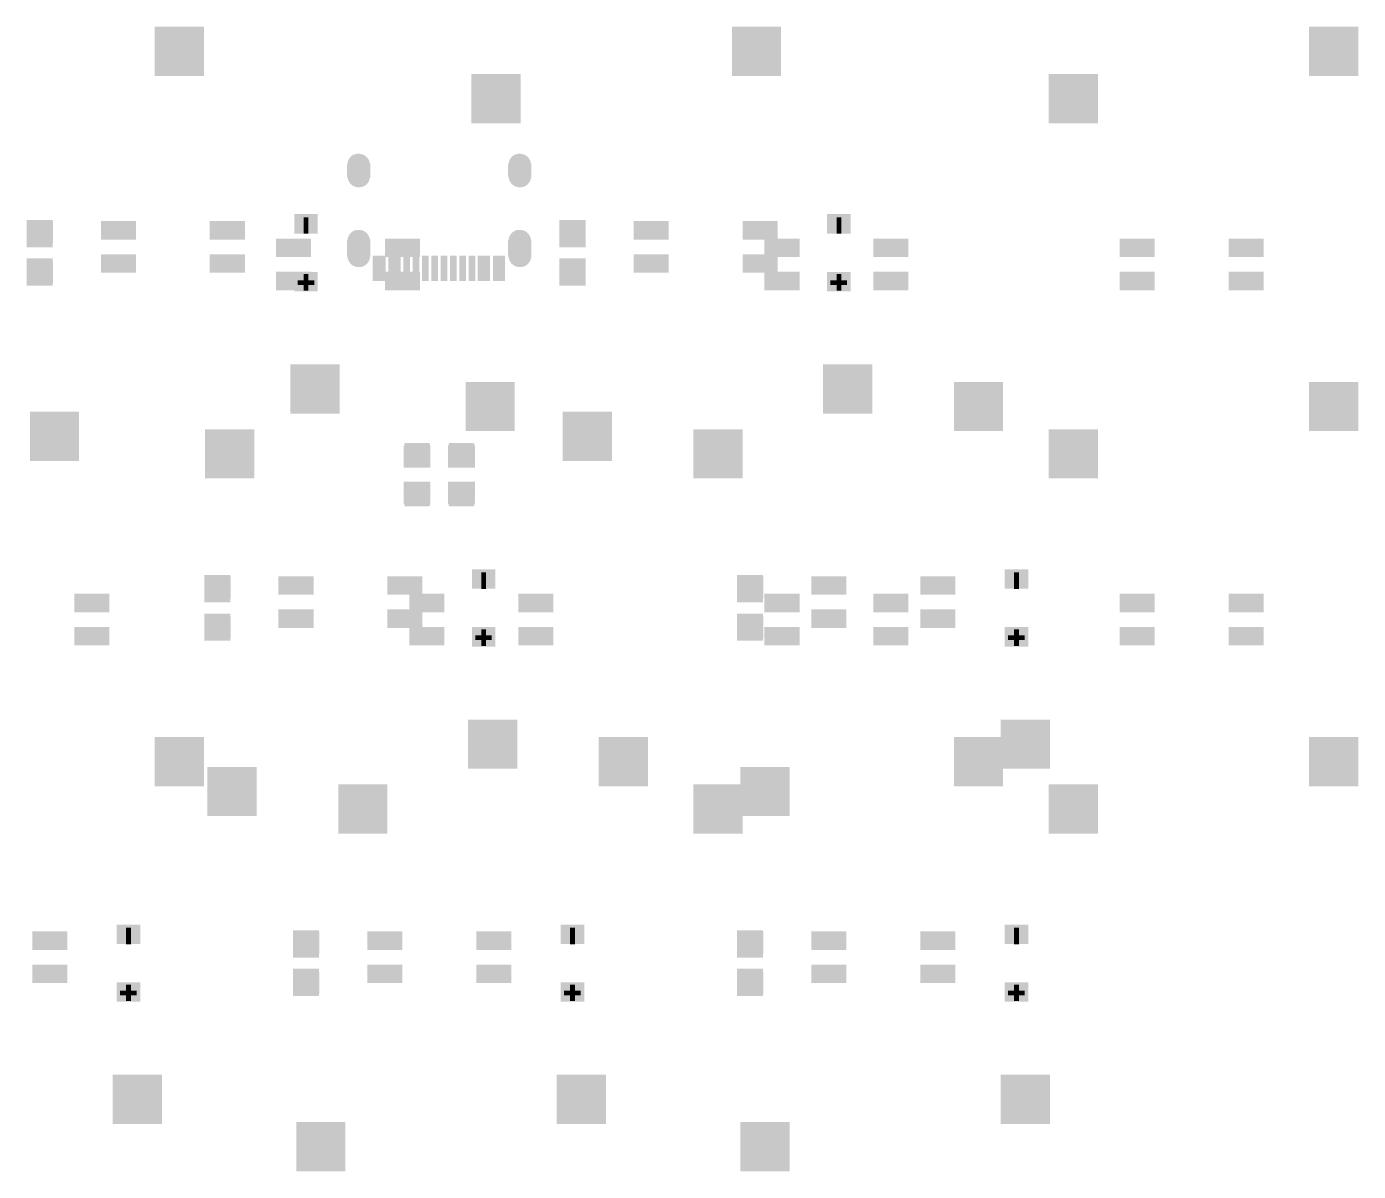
# Model space of a CAD drawing. Extents: x -401 to 1070, y -422 to 1263.
# Drawn here: x 634.8 to 706.2, y -363 to -301.6 of the extents above; entities that cross this region are included whole.
import ezdxf

# ---------------------------------------------------------------- set-up
doc = ezdxf.new("R2010")
doc.units = 0
doc.header["$MEASUREMENT"] = 0
for name, color, linetype, true_color in [('BottomLayer', 5, 'Continuous', 0x0000ff), ('BottomPasteMaskLayer', 7, 'Continuous', 0x800000), ('BottomSolderMaskLayer', 7, 'Continuous', 0xaa00ff), ('Document', 7, 'Continuous', 0xffffff), ('Multi-Layer', 7, 'Continuous', 0xc0c0c0), ('TopSolderMaskLayer', 7, 'Continuous', 0x800080)]:
    doc.layers.add(name, color=color, linetype=linetype, true_color=true_color)

msp = doc.modelspace()

# ---------------------------------------------------------------- hatches: boundary and pattern name
at = {"layer": 'BottomLayer'}
for points in [[(641.699, -301.659), (644.239, -301.659), (644.239, -304.199), (641.699, -304.199)], [(672.656, -301.659), (675.196, -301.659), (675.196, -304.199), (672.656, -304.199)], [(703.613, -301.659), (706.153, -301.659), (706.153, -304.199), (703.613, -304.199)], [(658.686, -304.199), (661.226, -304.199), (661.226, -306.739), (658.686, -306.739)], [(689.643, -304.199), (692.183, -304.199), (692.183, -306.739), (689.643, -306.739)], [(634.804, -313.41), (636.154, -313.41), (636.154, -312), (634.804, -312)], [(638.813, -312.084), (640.591, -312.084), (640.591, -312.973), (638.813, -312.973)], [(644.655, -312.084), (646.433, -312.084), (646.433, -312.973), (644.655, -312.973)], [(649.167, -311.685), (649.167, -312.685), (650.367, -312.685), (650.367, -311.685)], [(663.38, -313.41), (664.73, -313.41), (664.73, -312), (663.38, -312)], [(667.388, -312.084), (669.166, -312.084), (669.166, -312.973), (667.388, -312.973)], [(673.23, -312.084), (675.008, -312.084), (675.008, -312.973), (673.23, -312.973)], [(677.742, -311.685), (677.742, -312.685), (678.942, -312.685), (678.942, -311.685)], [(648.208, -313.026), (649.986, -313.026), (649.986, -313.915), (648.208, -313.915)], [(654.05, -313.026), (655.828, -313.026), (655.828, -313.915), (654.05, -313.915)], [(674.402, -313.026), (676.18, -313.026), (676.18, -313.915), (674.402, -313.915)], [(680.244, -313.026), (682.022, -313.026), (682.022, -313.915), (680.244, -313.915)], [(693.453, -313.026), (695.231, -313.026), (695.231, -313.915), (693.453, -313.915)], [(699.295, -313.026), (701.073, -313.026), (701.073, -313.915), (699.295, -313.915)], [(634.804, -314.06), (636.154, -314.06), (636.154, -315.47), (634.804, -315.47)], [(638.813, -313.862), (640.591, -313.862), (640.591, -314.751), (638.813, -314.751)], [(644.655, -313.862), (646.433, -313.862), (646.433, -314.751), (644.655, -314.751)], [(653.361, -315.223), (653.661, -315.223), (653.661, -313.923), (653.361, -313.923)], [(653.711, -315.223), (654.011, -315.223), (654.011, -313.923), (653.711, -313.923)], [(654.201, -315.223), (654.501, -315.223), (654.501, -313.923), (654.201, -313.923)], [(654.521, -315.223), (654.821, -315.223), (654.821, -313.923), (654.521, -313.923)], [(655.011, -315.223), (655.311, -315.223), (655.311, -313.923), (655.011, -313.923)], [(655.511, -315.223), (655.811, -315.223), (655.811, -313.923), (655.511, -313.923)], [(656.011, -315.223), (656.311, -315.223), (656.311, -313.923), (656.011, -313.923)], [(656.511, -315.223), (656.811, -315.223), (656.811, -313.923), (656.511, -313.923)], [(657.011, -315.223), (657.311, -315.223), (657.311, -313.923), (657.011, -313.923)], [(657.511, -315.223), (657.811, -315.223), (657.811, -313.923), (657.511, -313.923)], [(658.01, -315.223), (658.31, -315.223), (658.31, -313.923), (658.01, -313.923)], [(658.511, -315.223), (658.811, -315.223), (658.811, -313.923), (658.511, -313.923)], [(659.001, -315.223), (659.301, -315.223), (659.301, -313.923), (659.001, -313.923)], [(659.311, -315.223), (659.611, -315.223), (659.611, -313.923), (659.311, -313.923)], [(659.811, -315.223), (660.111, -315.223), (660.111, -313.923), (659.811, -313.923)], [(660.111, -315.223), (660.411, -315.223), (660.411, -313.923), (660.111, -313.923)], [(663.38, -314.06), (664.73, -314.06), (664.73, -315.47), (663.38, -315.47)], [(667.388, -313.862), (669.166, -313.862), (669.166, -314.751), (667.388, -314.751)], [(673.23, -313.862), (675.008, -313.862), (675.008, -314.751), (673.23, -314.751)], [(648.208, -314.804), (649.986, -314.804), (649.986, -315.693), (648.208, -315.693)], [(649.167, -314.785), (649.167, -315.785), (650.367, -315.785), (650.367, -314.785)], [(654.05, -314.804), (655.828, -314.804), (655.828, -315.693), (654.05, -315.693)], [(674.402, -314.804), (676.18, -314.804), (676.18, -315.693), (674.402, -315.693)], [(677.742, -314.785), (677.742, -315.785), (678.942, -315.785), (678.942, -314.785)], [(680.244, -314.804), (682.022, -314.804), (682.022, -315.693), (680.244, -315.693)], [(693.453, -314.804), (695.231, -314.804), (695.231, -315.693), (693.453, -315.693)], [(699.295, -314.804), (701.073, -314.804), (701.073, -315.693), (699.295, -315.693)], [(648.973, -319.767), (651.513, -319.767), (651.513, -322.307), (648.973, -322.307)], [(677.548, -319.767), (680.088, -319.767), (680.088, -322.307), (677.548, -322.307)], [(658.368, -320.709), (660.908, -320.709), (660.908, -323.249), (658.368, -323.249)], [(684.562, -320.709), (687.102, -320.709), (687.102, -323.249), (684.562, -323.249)], [(703.613, -320.709), (706.153, -320.709), (706.153, -323.249), (703.613, -323.249)], [(635.003, -322.307), (637.543, -322.307), (637.543, -324.847), (635.003, -324.847)], [(663.578, -322.307), (666.118, -322.307), (666.118, -324.847), (663.578, -324.847)], [(644.398, -323.249), (646.938, -323.249), (646.938, -325.789), (644.398, -325.789)], [(670.592, -323.249), (673.132, -323.249), (673.132, -325.789), (670.592, -325.789)], [(689.643, -323.249), (692.183, -323.249), (692.183, -325.789), (689.643, -325.789)], [(655.032, -325.241), (656.409, -325.241), (656.409, -324.109), (655.032, -324.109)], [(658.79, -325.241), (657.413, -325.241), (657.413, -324.109), (658.79, -324.109)], [(655.032, -326.041), (656.409, -326.041), (656.409, -327.174), (655.032, -327.174)], [(658.79, -326.041), (657.413, -326.041), (657.413, -327.174), (658.79, -327.174)], [(644.329, -332.46), (645.679, -332.46), (645.679, -331.05), (644.329, -331.05)], [(648.338, -331.134), (650.116, -331.134), (650.116, -332.023), (648.338, -332.023)], [(654.18, -331.134), (655.958, -331.134), (655.958, -332.023), (654.18, -332.023)], [(658.692, -330.735), (658.692, -331.735), (659.892, -331.735), (659.892, -330.735)], [(672.905, -332.46), (674.255, -332.46), (674.255, -331.05), (672.905, -331.05)], [(676.914, -331.134), (678.692, -331.134), (678.692, -332.023), (676.914, -332.023)], [(682.756, -331.134), (684.534, -331.134), (684.534, -332.023), (682.756, -332.023)], [(687.268, -330.735), (687.268, -331.735), (688.468, -331.735), (688.468, -330.735)], [(637.381, -332.076), (639.159, -332.076), (639.159, -332.965), (637.381, -332.965)], [(655.352, -332.076), (657.13, -332.076), (657.13, -332.965), (655.352, -332.965)], [(661.194, -332.076), (662.972, -332.076), (662.972, -332.965), (661.194, -332.965)], [(674.402, -332.076), (676.18, -332.076), (676.18, -332.965), (674.402, -332.965)], [(680.244, -332.076), (682.022, -332.076), (682.022, -332.965), (680.244, -332.965)], [(693.453, -332.076), (695.231, -332.076), (695.231, -332.965), (693.453, -332.965)], [(699.295, -332.076), (701.073, -332.076), (701.073, -332.965), (699.295, -332.965)], [(644.329, -333.11), (645.679, -333.11), (645.679, -334.52), (644.329, -334.52)], [(648.338, -332.912), (650.116, -332.912), (650.116, -333.801), (648.338, -333.801)], [(654.18, -332.912), (655.958, -332.912), (655.958, -333.801), (654.18, -333.801)], [(672.905, -333.11), (674.255, -333.11), (674.255, -334.52), (672.905, -334.52)], [(676.914, -332.912), (678.692, -332.912), (678.692, -333.801), (676.914, -333.801)], [(682.756, -332.912), (684.534, -332.912), (684.534, -333.801), (682.756, -333.801)], [(637.381, -333.854), (639.159, -333.854), (639.159, -334.743), (637.381, -334.743)], [(655.352, -333.854), (657.13, -333.854), (657.13, -334.743), (655.352, -334.743)], [(658.692, -333.835), (658.692, -334.835), (659.892, -334.835), (659.892, -333.835)], [(661.194, -333.854), (662.972, -333.854), (662.972, -334.743), (661.194, -334.743)], [(674.402, -333.854), (676.18, -333.854), (676.18, -334.743), (674.402, -334.743)], [(680.244, -333.854), (682.022, -333.854), (682.022, -334.743), (680.244, -334.743)], [(687.268, -333.835), (687.268, -334.835), (688.468, -334.835), (688.468, -333.835)], [(693.453, -333.854), (695.231, -333.854), (695.231, -334.743), (693.453, -334.743)], [(699.295, -333.854), (701.073, -333.854), (701.073, -334.743), (699.295, -334.743)], [(658.498, -338.818), (661.038, -338.818), (661.038, -341.358), (658.498, -341.358)], [(687.074, -338.818), (689.614, -338.818), (689.614, -341.358), (687.074, -341.358)], [(641.699, -339.76), (644.239, -339.76), (644.239, -342.3), (641.699, -342.3)], [(665.512, -339.76), (668.052, -339.76), (668.052, -342.3), (665.512, -342.3)], [(684.562, -339.76), (687.102, -339.76), (687.102, -342.3), (684.562, -342.3)], [(703.613, -339.76), (706.153, -339.76), (706.153, -342.3), (703.613, -342.3)], [(644.528, -341.358), (647.068, -341.358), (647.068, -343.898), (644.528, -343.898)], [(673.104, -341.358), (675.644, -341.358), (675.644, -343.898), (673.104, -343.898)], [(651.542, -342.3), (654.082, -342.3), (654.082, -344.84), (651.542, -344.84)], [(670.592, -342.3), (673.132, -342.3), (673.132, -344.84), (670.592, -344.84)], [(689.643, -342.3), (692.183, -342.3), (692.183, -344.84), (689.643, -344.84)], [(639.642, -349.786), (639.642, -350.786), (640.842, -350.786), (640.842, -349.786)], [(663.455, -349.786), (663.455, -350.786), (664.655, -350.786), (664.655, -349.786)], [(687.268, -349.786), (687.268, -350.786), (688.468, -350.786), (688.468, -349.786)], [(635.13, -350.185), (636.908, -350.185), (636.908, -351.074), (635.13, -351.074)], [(649.092, -351.511), (650.442, -351.511), (650.442, -350.101), (649.092, -350.101)], [(653.101, -350.185), (654.879, -350.185), (654.879, -351.074), (653.101, -351.074)], [(658.943, -350.185), (660.721, -350.185), (660.721, -351.074), (658.943, -351.074)], [(672.905, -351.511), (674.255, -351.511), (674.255, -350.101), (672.905, -350.101)], [(676.914, -350.185), (678.692, -350.185), (678.692, -351.074), (676.914, -351.074)], [(682.756, -350.185), (684.534, -350.185), (684.534, -351.074), (682.756, -351.074)], [(635.13, -351.963), (636.908, -351.963), (636.908, -352.852), (635.13, -352.852)], [(653.101, -351.963), (654.879, -351.963), (654.879, -352.852), (653.101, -352.852)], [(658.943, -351.963), (660.721, -351.963), (660.721, -352.852), (658.943, -352.852)], [(676.914, -351.963), (678.692, -351.963), (678.692, -352.852), (676.914, -352.852)], [(682.756, -351.963), (684.534, -351.963), (684.534, -352.852), (682.756, -352.852)], [(649.092, -352.161), (650.442, -352.161), (650.442, -353.571), (649.092, -353.571)], [(672.905, -352.161), (674.255, -352.161), (674.255, -353.571), (672.905, -353.571)], [(639.642, -352.886), (639.642, -353.886), (640.842, -353.886), (640.842, -352.886)], [(663.455, -352.886), (663.455, -353.886), (664.655, -353.886), (664.655, -352.886)], [(687.268, -352.886), (687.268, -353.886), (688.468, -353.886), (688.468, -352.886)], [(639.448, -357.868), (641.988, -357.868), (641.988, -360.408), (639.448, -360.408)], [(663.261, -357.868), (665.801, -357.868), (665.801, -360.408), (663.261, -360.408)], [(687.074, -357.868), (689.614, -357.868), (689.614, -360.408), (687.074, -360.408)], [(649.291, -360.408), (651.831, -360.408), (651.831, -362.948), (649.291, -362.948)], [(673.104, -360.408), (675.644, -360.408), (675.644, -362.948), (673.104, -362.948)]]:
    msp.add_hatch(color=256, dxfattribs=at).paths.add_polyline_path(points)
at = {"layer": 'BottomPasteMaskLayer'}
for points in [[(641.699, -301.659), (644.239, -301.659), (644.239, -304.199), (641.699, -304.199)], [(672.656, -301.659), (675.196, -301.659), (675.196, -304.199), (672.656, -304.199)], [(703.613, -301.659), (706.153, -301.659), (706.153, -304.199), (703.613, -304.199)], [(658.686, -304.199), (661.226, -304.199), (661.226, -306.739), (658.686, -306.739)], [(689.643, -304.199), (692.183, -304.199), (692.183, -306.739), (689.643, -306.739)], [(653.19, -309.409), (653.19, -309.408), (653.19, -309.019), (653.189, -308.983), (653.185, -308.948), (653.18, -308.912), (653.173, -308.877), (653.163, -308.843), (653.151, -308.809), (653.138, -308.776), (653.122, -308.744), (653.104, -308.713), (653.085, -308.683), (653.064, -308.654), (653.041, -308.626), (653.016, -308.6), (652.99, -308.576), (652.963, -308.553), (652.934, -308.532), (652.904, -308.512), (652.873, -308.495), (652.841, -308.479), (652.808, -308.465), (652.774, -308.454), (652.739, -308.444), (652.704, -308.437), (652.669, -308.431), (652.633, -308.428), (652.598, -308.427), (652.55, -308.427), (652.515, -308.428), (652.481, -308.431), (652.446, -308.437), (652.412, -308.444), (652.379, -308.454), (652.346, -308.466), (652.314, -308.48), (652.282, -308.496), (652.252, -308.514), (652.223, -308.533), (652.196, -308.555), (652.17, -308.578), (652.145, -308.602), (652.122, -308.629), (652.1, -308.656), (652.081, -308.685), (652.063, -308.715), (652.047, -308.746), (652.033, -308.778), (652.021, -308.811), (652.012, -308.845), (652.004, -308.879), (651.999, -308.913), (651.995, -308.948), (651.994, -308.983), (651.994, -309.272), (651.992, -309.633), (651.993, -309.669), (651.996, -309.704), (652.002, -309.74), (652.009, -309.774), (652.019, -309.809), (652.03, -309.842), (652.044, -309.875), (652.06, -309.907), (652.077, -309.938), (652.096, -309.968), (652.117, -309.997), (652.14, -310.024), (652.165, -310.05), (652.191, -310.074), (652.218, -310.097), (652.247, -310.118), (652.276, -310.138), (652.307, -310.155), (652.339, -310.171), (652.372, -310.184), (652.406, -310.196), (652.44, -310.205), (652.475, -310.213), (652.51, -310.218), (652.546, -310.221), (652.581, -310.222), (652.616, -310.222), (652.651, -310.221), (652.685, -310.218), (652.72, -310.213), (652.754, -310.206), (652.787, -310.196), (652.82, -310.185), (652.852, -310.172), (652.883, -310.157), (652.914, -310.14), (652.943, -310.121), (652.971, -310.1), (652.997, -310.078), (653.023, -310.054), (653.046, -310.029), (653.069, -310.002), (653.089, -309.974), (653.108, -309.945), (653.125, -309.915), (653.14, -309.883), (653.154, -309.851), (653.165, -309.818), (653.174, -309.785), (653.182, -309.751), (653.187, -309.717), (653.19, -309.682), (653.191, -309.647), (653.191, -309.531)], [(661.83, -309.409), (661.83, -309.408), (661.83, -309.019), (661.829, -308.983), (661.825, -308.948), (661.82, -308.912), (661.813, -308.877), (661.803, -308.843), (661.791, -308.809), (661.778, -308.776), (661.762, -308.744), (661.744, -308.713), (661.725, -308.683), (661.704, -308.654), (661.681, -308.626), (661.656, -308.6), (661.63, -308.576), (661.603, -308.553), (661.574, -308.532), (661.544, -308.512), (661.513, -308.495), (661.481, -308.479), (661.448, -308.465), (661.414, -308.454), (661.379, -308.444), (661.344, -308.437), (661.309, -308.431), (661.273, -308.428), (661.238, -308.427), (661.19, -308.427), (661.156, -308.428), (661.121, -308.431), (661.086, -308.437), (661.052, -308.444), (661.019, -308.454), (660.986, -308.466), (660.954, -308.48), (660.923, -308.496), (660.892, -308.514), (660.864, -308.533), (660.836, -308.555), (660.81, -308.578), (660.785, -308.602), (660.762, -308.629), (660.741, -308.656), (660.721, -308.685), (660.703, -308.715), (660.687, -308.746), (660.673, -308.778), (660.662, -308.811), (660.652, -308.845), (660.644, -308.879), (660.639, -308.913), (660.635, -308.948), (660.634, -308.983), (660.634, -309.272), (660.632, -309.633), (660.633, -309.669), (660.636, -309.704), (660.642, -309.74), (660.649, -309.774), (660.659, -309.809), (660.67, -309.842), (660.684, -309.875), (660.7, -309.907), (660.717, -309.938), (660.736, -309.968), (660.758, -309.997), (660.78, -310.024), (660.805, -310.05), (660.831, -310.074), (660.858, -310.097), (660.887, -310.118), (660.916, -310.138), (660.947, -310.155), (660.979, -310.171), (661.012, -310.184), (661.046, -310.196), (661.08, -310.205), (661.115, -310.213), (661.15, -310.218), (661.186, -310.221), (661.221, -310.222), (661.256, -310.222), (661.291, -310.221), (661.325, -310.218), (661.36, -310.213), (661.394, -310.206), (661.427, -310.196), (661.46, -310.185), (661.492, -310.172), (661.523, -310.157), (661.554, -310.14), (661.583, -310.121), (661.611, -310.1), (661.637, -310.078), (661.663, -310.054), (661.687, -310.029), (661.709, -310.002), (661.729, -309.974), (661.748, -309.945), (661.765, -309.915), (661.781, -309.883), (661.794, -309.851), (661.805, -309.818), (661.814, -309.785), (661.822, -309.751), (661.827, -309.717), (661.83, -309.682), (661.831, -309.647), (661.831, -309.531)], [(634.859, -313.26), (635.279, -313.26), (635.279, -312.815), (635.729, -312.815), (635.729, -313.255), (636.139, -313.26), (636.189, -313.21), (636.189, -312.06), (636.139, -312.01), (634.859, -312.01), (634.809, -312.06), (634.809, -313.21)], [(638.813, -312.084), (640.591, -312.084), (640.591, -312.973), (638.813, -312.973)], [(644.655, -312.084), (646.433, -312.084), (646.433, -312.973), (644.655, -312.973)], [(649.167, -311.685), (649.167, -312.685), (650.367, -312.685), (650.367, -311.685)], [(663.435, -313.26), (663.855, -313.26), (663.855, -312.815), (664.305, -312.815), (664.305, -313.255), (664.715, -313.26), (664.765, -313.21), (664.765, -312.06), (664.715, -312.01), (663.435, -312.01), (663.385, -312.06), (663.385, -313.21)], [(667.388, -312.084), (669.166, -312.084), (669.166, -312.973), (667.388, -312.973)], [(673.23, -312.084), (675.008, -312.084), (675.008, -312.973), (673.23, -312.973)], [(677.742, -311.685), (677.742, -312.685), (678.942, -312.685), (678.942, -311.685)], [(651.991, -313.083), (651.992, -313.048), (651.996, -313.014), (652.001, -312.979), (652.008, -312.945), (652.018, -312.912), (652.029, -312.879), (652.042, -312.846), (652.058, -312.815), (652.075, -312.785), (652.094, -312.755), (652.114, -312.727), (652.137, -312.701), (652.16, -312.675), (652.186, -312.651), (652.213, -312.629), (652.241, -312.608), (652.27, -312.589), (652.3, -312.572), (652.332, -312.557), (652.364, -312.544), (652.397, -312.532), (652.43, -312.523), (652.464, -312.516), (652.499, -312.51), (652.534, -312.507), (652.569, -312.506), (652.594, -312.506), (652.63, -312.507), (652.666, -312.51), (652.702, -312.516), (652.737, -312.523), (652.772, -312.533), (652.805, -312.545), (652.839, -312.559), (652.871, -312.574), (652.902, -312.592), (652.933, -312.611), (652.961, -312.633), (652.989, -312.656), (653.015, -312.68), (653.04, -312.707), (653.063, -312.734), (653.084, -312.763), (653.104, -312.793), (653.121, -312.825), (653.137, -312.857), (653.151, -312.89), (653.163, -312.924), (653.172, -312.959), (653.18, -312.994), (653.185, -313.03), (653.189, -313.065), (653.19, -313.101), (653.19, -313.172), (653.19, -313.927), (653.189, -313.961), (653.186, -313.996), (653.181, -314.031), (653.174, -314.065), (653.164, -314.098), (653.153, -314.131), (653.14, -314.163), (653.124, -314.195), (653.107, -314.225), (653.088, -314.254), (653.068, -314.282), (653.045, -314.309), (653.021, -314.335), (652.996, -314.358), (652.969, -314.381), (652.941, -314.401), (652.912, -314.42), (652.882, -314.437), (652.85, -314.453), (652.818, -314.466), (652.785, -314.477), (652.752, -314.487), (652.718, -314.494), (652.683, -314.499), (652.648, -314.502), (652.614, -314.504), (652.578, -314.504), (652.543, -314.502), (652.507, -314.499), (652.472, -314.494), (652.438, -314.486), (652.404, -314.477), (652.37, -314.465), (652.338, -314.452), (652.306, -314.436), (652.275, -314.419), (652.245, -314.4), (652.217, -314.379), (652.189, -314.356), (652.164, -314.332), (652.139, -314.306), (652.117, -314.279), (652.096, -314.25), (652.077, -314.221), (652.059, -314.19), (652.044, -314.158), (652.03, -314.125), (652.019, -314.092), (652.009, -314.058), (652.002, -314.023), (651.996, -313.988), (651.993, -313.953), (651.992, -313.917), (651.992, -313.865)], [(660.631, -313.083), (660.633, -313.048), (660.636, -313.014), (660.641, -312.979), (660.648, -312.945), (660.658, -312.912), (660.669, -312.879), (660.682, -312.846), (660.698, -312.815), (660.715, -312.785), (660.734, -312.755), (660.754, -312.727), (660.777, -312.701), (660.8, -312.675), (660.826, -312.651), (660.853, -312.629), (660.881, -312.608), (660.91, -312.589), (660.94, -312.572), (660.972, -312.557), (661.004, -312.544), (661.037, -312.532), (661.07, -312.523), (661.105, -312.516), (661.139, -312.51), (661.174, -312.507), (661.209, -312.506), (661.235, -312.506), (661.27, -312.507), (661.306, -312.51), (661.342, -312.516), (661.377, -312.523), (661.412, -312.533), (661.446, -312.545), (661.479, -312.559), (661.511, -312.574), (661.542, -312.592), (661.573, -312.611), (661.602, -312.633), (661.629, -312.656), (661.655, -312.68), (661.68, -312.707), (661.703, -312.734), (661.724, -312.763), (661.744, -312.793), (661.761, -312.825), (661.777, -312.857), (661.791, -312.89), (661.803, -312.924), (661.812, -312.959), (661.82, -312.994), (661.825, -313.03), (661.829, -313.065), (661.83, -313.101), (661.83, -313.172), (661.83, -313.927), (661.829, -313.961), (661.826, -313.996), (661.821, -314.031), (661.814, -314.065), (661.804, -314.098), (661.793, -314.131), (661.78, -314.163), (661.764, -314.195), (661.747, -314.225), (661.728, -314.254), (661.708, -314.282), (661.685, -314.309), (661.662, -314.335), (661.636, -314.358), (661.609, -314.381), (661.581, -314.401), (661.552, -314.42), (661.522, -314.437), (661.49, -314.453), (661.458, -314.466), (661.425, -314.477), (661.392, -314.487), (661.358, -314.494), (661.323, -314.499), (661.288, -314.502), (661.254, -314.504), (661.218, -314.504), (661.183, -314.502), (661.148, -314.499), (661.113, -314.494), (661.078, -314.486), (661.044, -314.477), (661.01, -314.465), (660.978, -314.452), (660.946, -314.436), (660.915, -314.419), (660.885, -314.4), (660.857, -314.379), (660.83, -314.356), (660.804, -314.332), (660.779, -314.306), (660.757, -314.279), (660.736, -314.25), (660.717, -314.221), (660.699, -314.19), (660.684, -314.158), (660.67, -314.125), (660.659, -314.092), (660.649, -314.058), (660.642, -314.023), (660.636, -313.988), (660.633, -313.953), (660.632, -313.917), (660.632, -313.865)], [(648.208, -313.026), (649.986, -313.026), (649.986, -313.915), (648.208, -313.915)], [(654.05, -313.026), (655.828, -313.026), (655.828, -313.915), (654.05, -313.915)], [(674.402, -313.026), (676.18, -313.026), (676.18, -313.915), (674.402, -313.915)], [(680.244, -313.026), (682.022, -313.026), (682.022, -313.915), (680.244, -313.915)], [(693.453, -313.026), (695.231, -313.026), (695.231, -313.915), (693.453, -313.915)], [(699.295, -313.026), (701.073, -313.026), (701.073, -313.915), (699.295, -313.915)], [(634.859, -315.41), (636.139, -315.41), (636.189, -315.36), (636.189, -314.21), (636.139, -314.16), (635.729, -314.155), (635.729, -314.605), (635.279, -314.605), (635.279, -314.165), (634.859, -314.16), (634.809, -314.21), (634.809, -315.36)], [(638.813, -313.862), (640.591, -313.862), (640.591, -314.751), (638.813, -314.751)], [(644.655, -313.862), (646.433, -313.862), (646.433, -314.751), (644.655, -314.751)], [(653.361, -315.223), (653.661, -315.223), (653.661, -313.923), (653.361, -313.923)], [(653.711, -315.223), (654.011, -315.223), (654.011, -313.923), (653.711, -313.923)], [(654.201, -315.223), (654.501, -315.223), (654.501, -313.923), (654.201, -313.923)], [(654.521, -315.223), (654.821, -315.223), (654.821, -313.923), (654.521, -313.923)], [(655.011, -315.223), (655.311, -315.223), (655.311, -313.923), (655.011, -313.923)], [(655.511, -315.223), (655.811, -315.223), (655.811, -313.923), (655.511, -313.923)], [(656.011, -315.223), (656.311, -315.223), (656.311, -313.923), (656.011, -313.923)], [(656.511, -315.223), (656.811, -315.223), (656.811, -313.923), (656.511, -313.923)], [(657.011, -315.223), (657.311, -315.223), (657.311, -313.923), (657.011, -313.923)], [(657.511, -315.223), (657.811, -315.223), (657.811, -313.923), (657.511, -313.923)], [(658.01, -315.223), (658.31, -315.223), (658.31, -313.923), (658.01, -313.923)], [(658.511, -315.223), (658.811, -315.223), (658.811, -313.923), (658.511, -313.923)], [(659.001, -315.223), (659.301, -315.223), (659.301, -313.923), (659.001, -313.923)], [(659.311, -315.223), (659.611, -315.223), (659.611, -313.923), (659.311, -313.923)], [(659.811, -315.223), (660.111, -315.223), (660.111, -313.923), (659.811, -313.923)], [(660.111, -315.223), (660.411, -315.223), (660.411, -313.923), (660.111, -313.923)], [(663.435, -315.41), (664.715, -315.41), (664.765, -315.36), (664.765, -314.21), (664.715, -314.16), (664.305, -314.155), (664.305, -314.605), (663.855, -314.605), (663.855, -314.165), (663.435, -314.16), (663.385, -314.21), (663.385, -315.36)], [(667.388, -313.862), (669.166, -313.862), (669.166, -314.751), (667.388, -314.751)], [(673.23, -313.862), (675.008, -313.862), (675.008, -314.751), (673.23, -314.751)], [(648.208, -314.804), (649.986, -314.804), (649.986, -315.693), (648.208, -315.693)], [(649.167, -314.785), (649.167, -315.785), (650.367, -315.785), (650.367, -314.785)], [(654.05, -314.804), (655.828, -314.804), (655.828, -315.693), (654.05, -315.693)], [(674.402, -314.804), (676.18, -314.804), (676.18, -315.693), (674.402, -315.693)], [(677.742, -314.785), (677.742, -315.785), (678.942, -315.785), (678.942, -314.785)], [(680.244, -314.804), (682.022, -314.804), (682.022, -315.693), (680.244, -315.693)], [(693.453, -314.804), (695.231, -314.804), (695.231, -315.693), (693.453, -315.693)], [(699.295, -314.804), (701.073, -314.804), (701.073, -315.693), (699.295, -315.693)], [(648.973, -319.767), (651.513, -319.767), (651.513, -322.307), (648.973, -322.307)], [(677.548, -319.767), (680.088, -319.767), (680.088, -322.307), (677.548, -322.307)], [(658.368, -320.709), (660.908, -320.709), (660.908, -323.249), (658.368, -323.249)], [(684.562, -320.709), (687.102, -320.709), (687.102, -323.249), (684.562, -323.249)], [(703.613, -320.709), (706.153, -320.709), (706.153, -323.249), (703.613, -323.249)], [(635.003, -322.307), (637.543, -322.307), (637.543, -324.847), (635.003, -324.847)], [(663.578, -322.307), (666.118, -322.307), (666.118, -324.847), (663.578, -324.847)], [(644.398, -323.249), (646.938, -323.249), (646.938, -325.789), (644.398, -325.789)], [(670.592, -323.249), (673.132, -323.249), (673.132, -325.789), (670.592, -325.789)], [(689.643, -323.249), (692.183, -323.249), (692.183, -325.789), (689.643, -325.789)], [(655.08, -325.191), (655.5, -325.191), (655.5, -324.746), (655.95, -324.746), (655.95, -325.186), (656.36, -325.191), (656.41, -325.141), (656.41, -323.991), (656.36, -323.941), (655.08, -323.941), (655.03, -323.991), (655.03, -325.141)], [(658.741, -323.941), (657.461, -323.941), (657.411, -323.991), (657.411, -325.141), (657.461, -325.191), (657.871, -325.196), (657.871, -324.746), (658.321, -324.746), (658.321, -325.186), (658.741, -325.191), (658.791, -325.141), (658.791, -323.991)], [(655.08, -327.341), (656.36, -327.341), (656.41, -327.291), (656.41, -326.141), (656.36, -326.091), (655.95, -326.086), (655.95, -326.536), (655.5, -326.536), (655.5, -326.096), (655.08, -326.091), (655.03, -326.141), (655.03, -327.291)], [(658.741, -326.091), (658.321, -326.091), (658.321, -326.536), (657.871, -326.536), (657.871, -326.096), (657.461, -326.091), (657.411, -326.141), (657.411, -327.291), (657.461, -327.341), (658.741, -327.341), (658.791, -327.291), (658.791, -326.141)], [(644.384, -332.31), (644.804, -332.31), (644.804, -331.865), (645.254, -331.865), (645.254, -332.305), (645.664, -332.31), (645.714, -332.26), (645.714, -331.11), (645.664, -331.06), (644.384, -331.06), (644.334, -331.11), (644.334, -332.26)], [(648.338, -331.134), (650.116, -331.134), (650.116, -332.023), (648.338, -332.023)], [(654.18, -331.134), (655.958, -331.134), (655.958, -332.023), (654.18, -332.023)], [(658.692, -330.735), (658.692, -331.735), (659.892, -331.735), (659.892, -330.735)], [(672.96, -332.31), (673.38, -332.31), (673.38, -331.865), (673.83, -331.865), (673.83, -332.305), (674.24, -332.31), (674.29, -332.26), (674.29, -331.11), (674.24, -331.06), (672.96, -331.06), (672.91, -331.11), (672.91, -332.26)], [(676.914, -331.134), (678.692, -331.134), (678.692, -332.023), (676.914, -332.023)], [(682.756, -331.134), (684.534, -331.134), (684.534, -332.023), (682.756, -332.023)], [(687.268, -330.735), (687.268, -331.735), (688.468, -331.735), (688.468, -330.735)], [(637.381, -332.076), (639.159, -332.076), (639.159, -332.965), (637.381, -332.965)], [(655.352, -332.076), (657.13, -332.076), (657.13, -332.965), (655.352, -332.965)], [(661.194, -332.076), (662.972, -332.076), (662.972, -332.965), (661.194, -332.965)], [(674.402, -332.076), (676.18, -332.076), (676.18, -332.965), (674.402, -332.965)], [(680.244, -332.076), (682.022, -332.076), (682.022, -332.965), (680.244, -332.965)], [(693.453, -332.076), (695.231, -332.076), (695.231, -332.965), (693.453, -332.965)], [(699.295, -332.076), (701.073, -332.076), (701.073, -332.965), (699.295, -332.965)], [(644.384, -334.46), (645.664, -334.46), (645.714, -334.41), (645.714, -333.26), (645.664, -333.21), (645.254, -333.205), (645.254, -333.655), (644.804, -333.655), (644.804, -333.215), (644.384, -333.21), (644.334, -333.26), (644.334, -334.41)], [(648.338, -332.912), (650.116, -332.912), (650.116, -333.801), (648.338, -333.801)], [(654.18, -332.912), (655.958, -332.912), (655.958, -333.801), (654.18, -333.801)], [(672.96, -334.46), (674.24, -334.46), (674.29, -334.41), (674.29, -333.26), (674.24, -333.21), (673.83, -333.205), (673.83, -333.655), (673.38, -333.655), (673.38, -333.215), (672.96, -333.21), (672.91, -333.26), (672.91, -334.41)], [(676.914, -332.912), (678.692, -332.912), (678.692, -333.801), (676.914, -333.801)], [(682.756, -332.912), (684.534, -332.912), (684.534, -333.801), (682.756, -333.801)], [(637.381, -333.854), (639.159, -333.854), (639.159, -334.743), (637.381, -334.743)], [(655.352, -333.854), (657.13, -333.854), (657.13, -334.743), (655.352, -334.743)], [(658.692, -333.835), (658.692, -334.835), (659.892, -334.835), (659.892, -333.835)], [(661.194, -333.854), (662.972, -333.854), (662.972, -334.743), (661.194, -334.743)], [(674.402, -333.854), (676.18, -333.854), (676.18, -334.743), (674.402, -334.743)], [(680.244, -333.854), (682.022, -333.854), (682.022, -334.743), (680.244, -334.743)], [(687.268, -333.835), (687.268, -334.835), (688.468, -334.835), (688.468, -333.835)], [(693.453, -333.854), (695.231, -333.854), (695.231, -334.743), (693.453, -334.743)], [(699.295, -333.854), (701.073, -333.854), (701.073, -334.743), (699.295, -334.743)], [(658.498, -338.818), (661.038, -338.818), (661.038, -341.358), (658.498, -341.358)], [(687.074, -338.818), (689.614, -338.818), (689.614, -341.358), (687.074, -341.358)], [(641.699, -339.76), (644.239, -339.76), (644.239, -342.3), (641.699, -342.3)], [(665.512, -339.76), (668.052, -339.76), (668.052, -342.3), (665.512, -342.3)], [(684.562, -339.76), (687.102, -339.76), (687.102, -342.3), (684.562, -342.3)], [(703.613, -339.76), (706.153, -339.76), (706.153, -342.3), (703.613, -342.3)], [(644.528, -341.358), (647.068, -341.358), (647.068, -343.898), (644.528, -343.898)], [(673.104, -341.358), (675.644, -341.358), (675.644, -343.898), (673.104, -343.898)], [(651.542, -342.3), (654.082, -342.3), (654.082, -344.84), (651.542, -344.84)], [(670.592, -342.3), (673.132, -342.3), (673.132, -344.84), (670.592, -344.84)], [(689.643, -342.3), (692.183, -342.3), (692.183, -344.84), (689.643, -344.84)], [(639.642, -349.786), (639.642, -350.786), (640.842, -350.786), (640.842, -349.786)], [(663.455, -349.786), (663.455, -350.786), (664.655, -350.786), (664.655, -349.786)], [(687.268, -349.786), (687.268, -350.786), (688.468, -350.786), (688.468, -349.786)], [(635.13, -350.185), (636.908, -350.185), (636.908, -351.074), (635.13, -351.074)], [(649.147, -351.361), (649.567, -351.361), (649.567, -350.916), (650.017, -350.916), (650.017, -351.356), (650.427, -351.361), (650.477, -351.311), (650.477, -350.161), (650.427, -350.111), (649.147, -350.111), (649.097, -350.161), (649.097, -351.311)], [(653.101, -350.185), (654.879, -350.185), (654.879, -351.074), (653.101, -351.074)], [(658.943, -350.185), (660.721, -350.185), (660.721, -351.074), (658.943, -351.074)], [(672.96, -351.361), (673.38, -351.361), (673.38, -350.916), (673.83, -350.916), (673.83, -351.356), (674.24, -351.361), (674.29, -351.311), (674.29, -350.161), (674.24, -350.111), (672.96, -350.111), (672.91, -350.161), (672.91, -351.311)], [(676.914, -350.185), (678.692, -350.185), (678.692, -351.074), (676.914, -351.074)], [(682.756, -350.185), (684.534, -350.185), (684.534, -351.074), (682.756, -351.074)], [(635.13, -351.963), (636.908, -351.963), (636.908, -352.852), (635.13, -352.852)], [(653.101, -351.963), (654.879, -351.963), (654.879, -352.852), (653.101, -352.852)], [(658.943, -351.963), (660.721, -351.963), (660.721, -352.852), (658.943, -352.852)], [(676.914, -351.963), (678.692, -351.963), (678.692, -352.852), (676.914, -352.852)], [(682.756, -351.963), (684.534, -351.963), (684.534, -352.852), (682.756, -352.852)], [(649.147, -353.511), (650.427, -353.511), (650.477, -353.461), (650.477, -352.311), (650.427, -352.261), (650.017, -352.256), (650.017, -352.706), (649.567, -352.706), (649.567, -352.266), (649.147, -352.261), (649.097, -352.311), (649.097, -353.461)], [(672.96, -353.511), (674.24, -353.511), (674.29, -353.461), (674.29, -352.311), (674.24, -352.261), (673.83, -352.256), (673.83, -352.706), (673.38, -352.706), (673.38, -352.266), (672.96, -352.261), (672.91, -352.311), (672.91, -353.461)], [(639.642, -352.886), (639.642, -353.886), (640.842, -353.886), (640.842, -352.886)], [(663.455, -352.886), (663.455, -353.886), (664.655, -353.886), (664.655, -352.886)], [(687.268, -352.886), (687.268, -353.886), (688.468, -353.886), (688.468, -352.886)], [(639.448, -357.868), (641.988, -357.868), (641.988, -360.408), (639.448, -360.408)], [(663.261, -357.868), (665.801, -357.868), (665.801, -360.408), (663.261, -360.408)], [(687.074, -357.868), (689.614, -357.868), (689.614, -360.408), (687.074, -360.408)], [(649.291, -360.408), (651.831, -360.408), (651.831, -362.948), (649.291, -362.948)], [(673.104, -360.408), (675.644, -360.408), (675.644, -362.948), (673.104, -362.948)]]:
    msp.add_hatch(color=256, dxfattribs=at).paths.add_polyline_path(points)
at = {"layer": 'BottomSolderMaskLayer'}
for points in [[(641.648, -301.608), (644.29, -301.608), (644.29, -304.25), (641.648, -304.25)], [(672.605, -301.608), (675.246, -301.608), (675.246, -304.25), (672.605, -304.25)], [(703.562, -301.608), (706.203, -301.608), (706.203, -304.25), (703.562, -304.25)], [(658.635, -304.148), (661.276, -304.148), (661.276, -306.79), (658.635, -306.79)], [(689.592, -304.148), (692.233, -304.148), (692.233, -306.79), (689.592, -306.79)], [(653.216, -309.633, -0.785398), (651.965, -309.633), (651.965, -309.016, -0.785398), (653.216, -309.016)], [(661.856, -309.633, -0.785398), (660.605, -309.633), (660.605, -309.016, -0.785398), (661.856, -309.016)], [(634.78, -313.436), (636.178, -313.436), (636.178, -311.973), (634.78, -311.973)], [(638.762, -312.033), (640.642, -312.033), (640.642, -313.024), (638.762, -313.024)], [(644.604, -312.033), (646.484, -312.033), (646.484, -313.024), (644.604, -313.024)], [(649.136, -311.664), (649.136, -312.706), (650.397, -312.706), (650.397, -311.664)], [(663.355, -313.436), (664.754, -313.436), (664.754, -311.973), (663.355, -311.973)], [(667.338, -312.033), (669.217, -312.033), (669.217, -313.024), (667.338, -313.024)], [(673.18, -312.033), (675.059, -312.033), (675.059, -313.024), (673.18, -313.024)], [(677.712, -311.664), (677.712, -312.706), (678.973, -312.706), (678.973, -311.664)], [(653.216, -313.915, -0.785398), (651.965, -313.915), (651.965, -313.094, -0.785398), (653.216, -313.094)], [(661.856, -313.915, -0.785398), (660.605, -313.915), (660.605, -313.094, -0.785398), (661.856, -313.094)], [(648.157, -312.975), (650.037, -312.975), (650.037, -313.966), (648.157, -313.966)], [(653.999, -312.975), (655.879, -312.975), (655.879, -313.966), (653.999, -313.966)], [(674.351, -312.975), (676.231, -312.975), (676.231, -313.966), (674.351, -313.966)], [(680.193, -312.975), (682.073, -312.975), (682.073, -313.966), (680.193, -313.966)], [(693.402, -312.975), (695.281, -312.975), (695.281, -313.966), (693.402, -313.966)], [(699.244, -312.975), (701.123, -312.975), (701.123, -313.966), (699.244, -313.966)], [(634.78, -314.033), (636.178, -314.033), (636.178, -315.496), (634.78, -315.496)], [(638.762, -313.811), (640.642, -313.811), (640.642, -314.802), (638.762, -314.802)], [(644.604, -313.811), (646.484, -313.811), (646.484, -314.802), (644.604, -314.802)], [(653.335, -315.249), (653.686, -315.249), (653.686, -313.898), (653.335, -313.898)], [(653.685, -315.249), (654.036, -315.249), (654.036, -313.898), (653.685, -313.898)], [(654.175, -315.249), (654.526, -315.249), (654.526, -313.898), (654.175, -313.898)], [(654.495, -315.249), (654.846, -315.249), (654.846, -313.898), (654.495, -313.898)], [(654.985, -315.249), (655.336, -315.249), (655.336, -313.898), (654.985, -313.898)], [(655.485, -315.249), (655.836, -315.249), (655.836, -313.898), (655.485, -313.898)], [(655.985, -315.249), (656.336, -315.249), (656.336, -313.898), (655.985, -313.898)], [(656.485, -315.249), (656.836, -315.249), (656.836, -313.898), (656.485, -313.898)], [(656.985, -315.249), (657.336, -315.249), (657.336, -313.898), (656.985, -313.898)], [(657.485, -315.249), (657.836, -315.249), (657.836, -313.898), (657.485, -313.898)], [(657.985, -315.249), (658.336, -315.249), (658.336, -313.898), (657.985, -313.898)], [(658.485, -315.249), (658.836, -315.249), (658.836, -313.898), (658.485, -313.898)], [(658.975, -315.249), (659.326, -315.249), (659.326, -313.898), (658.975, -313.898)], [(659.285, -315.249), (659.636, -315.249), (659.636, -313.898), (659.285, -313.898)], [(659.785, -315.249), (660.136, -315.249), (660.136, -313.898), (659.785, -313.898)], [(660.085, -315.249), (660.436, -315.249), (660.436, -313.898), (660.085, -313.898)], [(663.355, -314.033), (664.754, -314.033), (664.754, -315.496), (663.355, -315.496)], [(667.338, -313.811), (669.217, -313.811), (669.217, -314.802), (667.338, -314.802)], [(673.18, -313.811), (675.059, -313.811), (675.059, -314.802), (673.18, -314.802)], [(648.157, -314.753), (650.037, -314.753), (650.037, -315.744), (648.157, -315.744)], [(649.136, -314.764), (649.136, -315.806), (650.397, -315.806), (650.397, -314.764)], [(653.999, -314.753), (655.879, -314.753), (655.879, -315.744), (653.999, -315.744)], [(674.351, -314.753), (676.231, -314.753), (676.231, -315.744), (674.351, -315.744)], [(677.712, -314.764), (677.712, -315.806), (678.973, -315.806), (678.973, -314.764)], [(680.193, -314.753), (682.073, -314.753), (682.073, -315.744), (680.193, -315.744)], [(693.402, -314.753), (695.281, -314.753), (695.281, -315.744), (693.402, -315.744)], [(699.244, -314.753), (701.123, -314.753), (701.123, -315.744), (699.244, -315.744)], [(648.922, -319.717), (651.564, -319.717), (651.564, -322.358), (648.922, -322.358)], [(677.498, -319.717), (680.139, -319.717), (680.139, -322.358), (677.498, -322.358)], [(658.317, -320.659), (660.959, -320.659), (660.959, -323.3), (658.317, -323.3)], [(684.511, -320.659), (687.153, -320.659), (687.153, -323.3), (684.511, -323.3)], [(703.562, -320.659), (706.203, -320.659), (706.203, -323.3), (703.562, -323.3)], [(634.952, -322.257), (637.594, -322.257), (637.594, -324.898), (634.952, -324.898)], [(663.528, -322.257), (666.169, -322.257), (666.169, -324.898), (663.528, -324.898)], [(644.347, -323.199), (646.989, -323.199), (646.989, -325.84), (644.347, -325.84)], [(670.541, -323.199), (673.183, -323.199), (673.183, -325.84), (670.541, -325.84)], [(689.592, -323.199), (692.233, -323.199), (692.233, -325.84), (689.592, -325.84)], [(655.001, -325.262), (656.439, -325.262), (656.439, -324.088), (655.001, -324.088)], [(658.821, -325.262), (657.382, -325.262), (657.382, -324.088), (658.821, -324.088)], [(655.001, -326.02), (656.439, -326.02), (656.439, -327.195), (655.001, -327.195)], [(658.821, -326.02), (657.382, -326.02), (657.382, -327.195), (658.821, -327.195)], [(644.305, -332.487), (645.703, -332.487), (645.703, -331.024), (644.305, -331.024)], [(648.287, -331.084), (650.167, -331.084), (650.167, -332.074), (648.287, -332.074)], [(654.129, -331.084), (656.009, -331.084), (656.009, -332.074), (654.129, -332.074)], [(658.661, -330.714), (658.661, -331.757), (659.922, -331.757), (659.922, -330.714)], [(672.88, -332.487), (674.279, -332.487), (674.279, -331.024), (672.88, -331.024)], [(676.863, -331.084), (678.742, -331.084), (678.742, -332.074), (676.863, -332.074)], [(682.705, -331.084), (684.584, -331.084), (684.584, -332.074), (682.705, -332.074)], [(687.237, -330.714), (687.237, -331.757), (688.498, -331.757), (688.498, -330.714)], [(637.33, -332.025), (639.21, -332.025), (639.21, -333.016), (637.33, -333.016)], [(655.301, -332.025), (657.181, -332.025), (657.181, -333.016), (655.301, -333.016)], [(661.143, -332.025), (663.023, -332.025), (663.023, -333.016), (661.143, -333.016)], [(674.351, -332.025), (676.231, -332.025), (676.231, -333.016), (674.351, -333.016)], [(680.193, -332.025), (682.073, -332.025), (682.073, -333.016), (680.193, -333.016)], [(693.402, -332.025), (695.281, -332.025), (695.281, -333.016), (693.402, -333.016)], [(699.244, -332.025), (701.123, -332.025), (701.123, -333.016), (699.244, -333.016)], [(644.305, -333.084), (645.703, -333.084), (645.703, -334.547), (644.305, -334.547)], [(648.287, -332.862), (650.167, -332.862), (650.167, -333.852), (648.287, -333.852)], [(654.129, -332.862), (656.009, -332.862), (656.009, -333.852), (654.129, -333.852)], [(672.88, -333.084), (674.279, -333.084), (674.279, -334.547), (672.88, -334.547)], [(676.863, -332.862), (678.742, -332.862), (678.742, -333.852), (676.863, -333.852)], [(682.705, -332.862), (684.584, -332.862), (684.584, -333.852), (682.705, -333.852)], [(637.33, -333.803), (639.21, -333.803), (639.21, -334.794), (637.33, -334.794)], [(655.301, -333.803), (657.181, -333.803), (657.181, -334.794), (655.301, -334.794)], [(658.661, -333.814), (658.661, -334.856), (659.922, -334.856), (659.922, -333.814)], [(661.143, -333.803), (663.023, -333.803), (663.023, -334.794), (661.143, -334.794)], [(674.351, -333.803), (676.231, -333.803), (676.231, -334.794), (674.351, -334.794)], [(680.193, -333.803), (682.073, -333.803), (682.073, -334.794), (680.193, -334.794)], [(687.237, -333.814), (687.237, -334.856), (688.498, -334.856), (688.498, -333.814)], [(693.402, -333.803), (695.281, -333.803), (695.281, -334.794), (693.402, -334.794)], [(699.244, -333.803), (701.123, -333.803), (701.123, -334.794), (699.244, -334.794)], [(658.447, -338.767), (661.089, -338.767), (661.089, -341.409), (658.447, -341.409)], [(687.023, -338.767), (689.664, -338.767), (689.664, -341.409), (687.023, -341.409)], [(641.648, -339.709), (644.29, -339.709), (644.29, -342.351), (641.648, -342.351)], [(665.461, -339.709), (668.103, -339.709), (668.103, -342.351), (665.461, -342.351)], [(684.511, -339.709), (687.153, -339.709), (687.153, -342.351), (684.511, -342.351)], [(703.562, -339.709), (706.203, -339.709), (706.203, -342.351), (703.562, -342.351)], [(644.477, -341.307), (647.119, -341.307), (647.119, -343.949), (644.477, -343.949)], [(673.053, -341.307), (675.694, -341.307), (675.694, -343.949), (673.053, -343.949)], [(651.491, -342.249), (654.133, -342.249), (654.133, -344.891), (651.491, -344.891)], [(670.541, -342.249), (673.183, -342.249), (673.183, -344.891), (670.541, -344.891)], [(689.592, -342.249), (692.233, -342.249), (692.233, -344.891), (689.592, -344.891)], [(639.611, -349.765), (639.611, -350.807), (640.872, -350.807), (640.872, -349.765)], [(663.424, -349.765), (663.424, -350.807), (664.685, -350.807), (664.685, -349.765)], [(687.237, -349.765), (687.237, -350.807), (688.498, -350.807), (688.498, -349.765)], [(635.079, -350.134), (636.958, -350.134), (636.958, -351.125), (635.079, -351.125)], [(649.067, -351.537), (650.466, -351.537), (650.466, -350.074), (649.067, -350.074)], [(653.05, -350.134), (654.929, -350.134), (654.929, -351.125), (653.05, -351.125)], [(658.892, -350.134), (660.771, -350.134), (660.771, -351.125), (658.892, -351.125)], [(672.88, -351.537), (674.279, -351.537), (674.279, -350.074), (672.88, -350.074)], [(676.863, -350.134), (678.742, -350.134), (678.742, -351.125), (676.863, -351.125)], [(682.705, -350.134), (684.584, -350.134), (684.584, -351.125), (682.705, -351.125)], [(635.079, -351.912), (636.958, -351.912), (636.958, -352.903), (635.079, -352.903)], [(653.05, -351.912), (654.929, -351.912), (654.929, -352.903), (653.05, -352.903)], [(658.892, -351.912), (660.771, -351.912), (660.771, -352.903), (658.892, -352.903)], [(676.863, -351.912), (678.742, -351.912), (678.742, -352.903), (676.863, -352.903)], [(682.705, -351.912), (684.584, -351.912), (684.584, -352.903), (682.705, -352.903)], [(649.067, -352.134), (650.466, -352.134), (650.466, -353.597), (649.067, -353.597)], [(672.88, -352.134), (674.279, -352.134), (674.279, -353.597), (672.88, -353.597)], [(639.611, -352.864), (639.611, -353.907), (640.872, -353.907), (640.872, -352.864)], [(663.424, -352.864), (663.424, -353.907), (664.685, -353.907), (664.685, -352.864)], [(687.237, -352.864), (687.237, -353.907), (688.498, -353.907), (688.498, -352.864)], [(639.397, -357.817), (642.038, -357.817), (642.038, -360.459), (639.397, -360.459)], [(663.21, -357.817), (665.851, -357.817), (665.851, -360.459), (663.21, -360.459)], [(687.023, -357.817), (689.664, -357.817), (689.664, -360.459), (687.023, -360.459)], [(649.24, -360.357), (651.881, -360.357), (651.881, -362.999), (649.24, -362.999)], [(673.053, -360.357), (675.694, -360.357), (675.694, -362.999), (673.053, -362.999)]]:
    msp.add_hatch(color=256, dxfattribs=at).paths.add_polyline_path(points)
at = {"layer": 'Document'}
for points in [[(649.64, -311.83), (649.64, -312.719), (649.894, -312.719), (649.894, -311.83)], [(678.215, -311.83), (678.215, -312.719), (678.469, -312.719), (678.469, -311.83)], [(649.64, -314.878), (649.64, -315.767), (649.894, -315.767), (649.894, -314.878)], [(678.215, -314.878), (678.215, -315.767), (678.469, -315.767), (678.469, -314.878)], [(650.203, -315.206), (649.314, -315.206), (649.314, -315.46), (650.203, -315.46)], [(678.779, -315.206), (677.89, -315.206), (677.89, -315.46), (678.779, -315.46)], [(659.165, -330.88), (659.165, -331.769), (659.419, -331.769), (659.419, -330.88)], [(687.741, -330.88), (687.741, -331.769), (687.995, -331.769), (687.995, -330.88)], [(659.728, -334.257), (658.839, -334.257), (658.839, -334.511), (659.728, -334.511)], [(659.165, -333.928), (659.165, -334.817), (659.419, -334.817), (659.419, -333.928)], [(688.304, -334.257), (687.415, -334.257), (687.415, -334.511), (688.304, -334.511)], [(687.741, -333.928), (687.741, -334.817), (687.995, -334.817), (687.995, -333.928)], [(640.115, -349.931), (640.115, -350.82), (640.369, -350.82), (640.369, -349.931)], [(663.928, -349.931), (663.928, -350.82), (664.182, -350.82), (664.182, -349.931)], [(687.741, -349.931), (687.741, -350.82), (687.995, -350.82), (687.995, -349.931)], [(640.678, -353.307), (639.789, -353.307), (639.789, -353.561), (640.678, -353.561)], [(640.115, -352.979), (640.115, -353.868), (640.369, -353.868), (640.369, -352.979)], [(664.491, -353.307), (663.602, -353.307), (663.602, -353.561), (664.491, -353.561)], [(663.928, -352.979), (663.928, -353.868), (664.182, -353.868), (664.182, -352.979)], [(688.304, -353.307), (687.415, -353.307), (687.415, -353.561), (688.304, -353.561)], [(687.741, -352.979), (687.741, -353.868), (687.995, -353.868), (687.995, -352.979)]]:
    msp.add_hatch(color=256, dxfattribs=at).paths.add_polyline_path(points)
at = {"layer": 'Multi-Layer'}
for points in [[(653.191, -309.624, -0.785398), (651.991, -309.624), (651.991, -309.024, -0.785398), (653.191, -309.024)], [(661.831, -309.624, -0.785398), (660.631, -309.624), (660.631, -309.024, -0.785398), (661.831, -309.024)], [(653.191, -313.905, -0.785398), (651.991, -313.905), (651.991, -313.105, -0.785398), (653.191, -313.105)], [(661.831, -313.905, -0.785398), (660.631, -313.905), (660.631, -313.105, -0.785398), (661.831, -313.105)]]:
    msp.add_hatch(color=256, dxfattribs=at).paths.add_polyline_path(points)
at = {"layer": 'TopSolderMaskLayer'}
for points in [[(653.216, -309.633, -0.785398), (651.965, -309.633), (651.965, -309.016, -0.785398), (653.216, -309.016)], [(661.856, -309.633, -0.785398), (660.605, -309.633), (660.605, -309.016, -0.785398), (661.856, -309.016)], [(653.216, -313.915, -0.785398), (651.965, -313.915), (651.965, -313.094, -0.785398), (653.216, -313.094)], [(661.856, -313.915, -0.785398), (660.605, -313.915), (660.605, -313.094, -0.785398), (661.856, -313.094)]]:
    msp.add_hatch(color=256, dxfattribs=at).paths.add_polyline_path(points)

doc.saveas('drawing.dxf')
